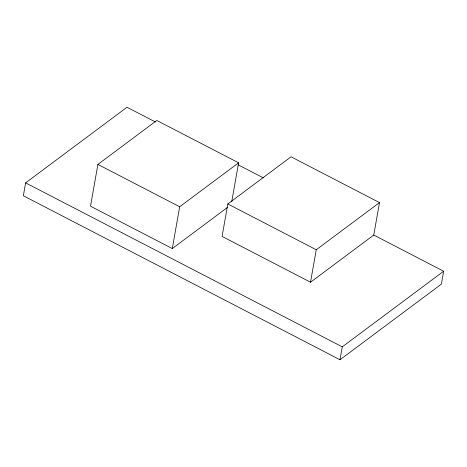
<?xml version="1.0" encoding="UTF-8"?>
<svg xmlns="http://www.w3.org/2000/svg" width="467" height="467" viewBox="0 0 467 467"><rect width="100%" height="100%" fill="white"/><g stroke="black" fill="none" stroke-linecap="round" stroke-linejoin="round"><path stroke-width="0.7" d="M155.441 121.98L127.006 107.258L25.621 182.866L23.35 195.761L339.994 359.742L441.379 284.134L443.65 271.239L373.769 235.053L310.526 282.214L222.088 236.413L227.808 203.962L291.052 156.801L379.49 202.602L373.769 235.053M231.725 201.791L238.596 162.825L156.813 120.474L97.889 164.413L90.522 206.21L172.3 248.567L227.727 207.237M172.3 248.567L179.672 206.764L238.596 162.825M310.526 282.214L316.247 249.763L379.49 202.602M339.994 359.742L342.264 346.847L443.65 271.239M238.158 164.822L263.359 177.874M227.808 203.962L316.247 249.763M97.889 164.413L179.672 206.764M25.621 182.866L342.264 346.847"/></g></svg>
